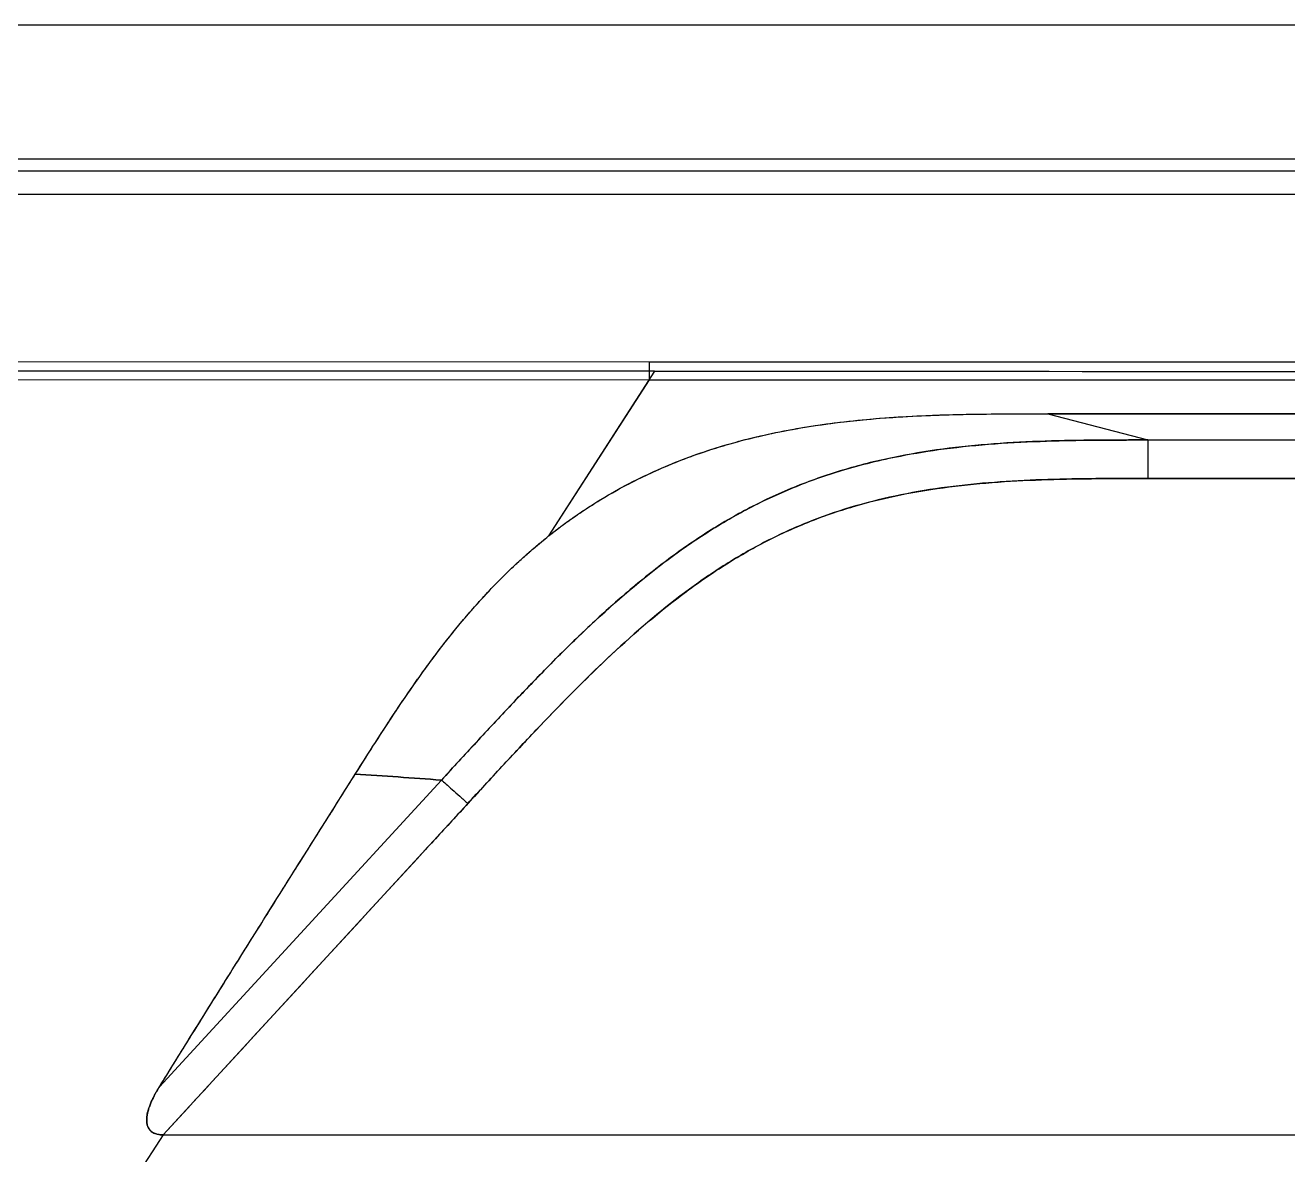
# Model space of a CAD drawing. Extents: x 956 to 1028, y 499 to 635.
# Drawn here: x 983.82 to 991.7, y 582.45 to 589.5 of the extents above; entities that cross this region are included whole.
import ezdxf

# ---------------------------------------------------------------- set-up
doc = ezdxf.new("R2010")
doc.units = 0
doc.header["$MEASUREMENT"] = 0
doc.layers.add('1', color=4, linetype='Continuous')

# ---------------------------------------------------------------- blocks, each defined once
blk = doc.blocks.new('2026 SX')
at = {"layer": '1', "color": 3}
for p, q in [((66.402, 77.2723), (5.922, 77.2723)), ((60.5954, 77.2723), (11.7286, 77.2723)), ((60.5954, 77.2723), (11.7286, 77.2723)), ((60.5954, 76.436), (11.7286, 76.436)), ((11.7286, 76.364), (60.5954, 76.364)), ((60.5954, 76.2156), (11.7286, 76.2156)), ((31.8478, 75.1128), (11.7286, 75.114)), ((31.8478, 75.1128), (31.1859, 74.0848)), ((31.8139, 75.0602), (31.1859, 74.0848)), ((34.3027, 74.8474), (46.3087, 74.846)), ((34.3027, 74.8474), (34.9275, 74.6839)), ((46.3087, 74.846), (34.3027, 74.8474)), ((34.3027, 74.8474), (34.9275, 74.6839)), ((28.7564, 70.6472), (30.5168, 72.5611)), ((28.7564, 70.6472), (30.5168, 72.5611)), ((28.7796, 70.347), (28.616, 70.0928)), ((28.7796, 70.347), (28.616, 70.0928)), ((28.7796, 70.347), (52.1909, 70.3499))]:
    blk.add_line(p, q, dxfattribs=at)
at = {"layer": '1', "color": 3, "flags": 128}
for points in [[(11.7418, 75.1727), (21.7779, 75.1729), (31.8139, 75.1716)], [(11.7418, 75.0615), (21.7779, 75.0613), (31.8139, 75.0602)], [(34.9275, 74.6839), (40.677, 74.6833), (46.4266, 74.6826)], [(34.9275, 74.4436), (40.677, 74.443), (46.4266, 74.4423)], [(28.7796, 70.347), (29.7306, 71.3808), (30.6816, 72.4146)], [(28.7796, 70.347), (37.1651, 70.348), (52.1909, 70.3499)]]:
    blk.add_lwpolyline(points, dxfattribs=at)
at = {"layer": '1', "color": 3}
for points, knots in [([(31.8139, 75.1716), (32.7305, 75.1715), (34.6814, 75.1711), (37.7847, 75.171), (41.2417, 75.1711), (45.851, 75.1715), (50.4013, 75.1722), (54.7749, 75.1727), (56.9616, 75.1728), (58.055, 75.1728)], [0, 0, 0, 0, 0.104783, 0.223044, 0.354783, 0.5, 0.75, 0.875, 1, 1, 1, 1]), ([(31.1859, 74.0848), (31.1946, 74.0916), (31.212, 74.1054), (31.2384, 74.1257), (31.265, 74.1457), (31.2917, 74.1654), (31.3186, 74.1848), (31.3458, 74.204), (31.3731, 74.2228), (31.4006, 74.2414), (31.4283, 74.2596), (31.496, 74.3032), (31.6059, 74.3689), (31.7654, 74.4523), (31.9339, 74.5283), (32.1135, 74.5971), (32.3017, 74.6573), (32.5696, 74.7271), (32.9259, 74.7908), (33.2954, 74.8252), (33.6001, 74.8398), (33.8328, 74.8455), (34.0673, 74.8475), (34.2241, 74.8474), (34.3027, 74.8474)], [0, 0, 0, 0, 0.010511, 0.021001, 0.031471, 0.041921, 0.052354, 0.062769, 0.073169, 0.083554, 0.093926, 0.104286, 0.159048, 0.213452, 0.27132, 0.329608, 0.390126, 0.452058, 0.582007, 0.718204, 0.787838, 0.858124, 0.928844, 1, 1, 1, 1]), ([(31.1859, 74.0848), (31.1925, 74.09), (31.2187, 74.1107), (31.2781, 74.156), (31.3791, 74.2283), (31.5252, 74.3227), (31.7213, 74.4322), (31.9735, 74.5476), (32.2885, 74.6578), (32.6273, 74.7397), (32.9696, 74.7936), (33.2946, 74.825), (33.6266, 74.8416), (33.9634, 74.8475), (34.1893, 74.8474), (34.3027, 74.8474)], [0, 0, 0, 0, 0.007987, 0.031577, 0.070624, 0.12496, 0.194533, 0.2796, 0.380938, 0.49995, 0.596561, 0.695166, 0.795593, 0.897417, 1, 1, 1, 1]), ([(30.5168, 72.5611), (30.5632, 72.6116), (30.6571, 72.7137), (30.7998, 72.8682), (30.9672, 73.0472), (31.1631, 73.2517), (31.465, 73.5515), (31.7875, 73.8371), (32.1374, 74.0874), (32.417, 74.2533), (32.6627, 74.3686), (32.8658, 74.446), (33.0273, 74.4987), (33.1995, 74.5455), (33.4107, 74.5917), (33.6689, 74.6329), (33.9736, 74.6629), (34.2564, 74.6768), (34.5035, 74.6823), (34.7145, 74.6839), (34.8562, 74.6839), (34.9275, 74.6839)], [0, 0, 0, 0, 0.040103, 0.081127, 0.122959, 0.183426, 0.246743, 0.371808, 0.434869, 0.498214, 0.561761, 0.593398, 0.625307, 0.661135, 0.69769, 0.751705, 0.813891, 0.876624, 0.917163, 0.958329, 1, 1, 1, 1]), ([(34.9275, 74.6839), (34.8206, 74.6839), (34.6069, 74.6839), (34.1794, 74.6766), (33.7518, 74.648), (33.3297, 74.5778), (33.07, 74.5126), (32.8667, 74.4463), (32.7154, 74.3887), (32.5687, 74.3245), (32.3774, 74.2293), (32.1483, 74.0944), (31.8839, 73.9067), (31.6361, 73.703), (31.3979, 73.4846), (31.1725, 73.2613), (30.9506, 73.03), (30.7337, 72.7971), (30.5891, 72.6398), (30.5168, 72.5611)], [0, 0, 0, 0, 0.062479, 0.124948, 0.249937, 0.312454, 0.374952, 0.406344, 0.437465, 0.469651, 0.499985, 0.562481, 0.624967, 0.689504, 0.750044, 0.813926, 0.875059, 0.937522, 1, 1, 1, 1]), ([(34.9275, 74.6841), (36.7808, 74.6839), (39.8656, 74.6834), (43.1117, 74.683), (44.6658, 74.6828), (45.1496, 74.6827), (45.6334, 74.6828), (46.1175, 74.6822), (46.6044, 74.6843), (47.0249, 74.6753), (47.3768, 74.6373), (47.657, 74.585), (47.9324, 74.5084), (48.1999, 74.4077), (48.4572, 74.2846), (48.7239, 74.1301), (48.9962, 73.9426), (49.2719, 73.7234), (49.5324, 73.4948), (49.7006, 73.3392), (49.7832, 73.2627)], [0, 0, 0, 0, 0.3640951, 0.6060428, 0.6377262, 0.6694094, 0.7010924, 0.7327752, 0.7645075, 0.7967674, 0.815325, 0.8339898, 0.852704, 0.8714076, 0.8900741, 0.908687, 0.9319149, 0.9549749, 0.9778681, 1, 1, 1, 1]), ([(34.9275, 74.6839), (34.9275, 74.6813), (34.9275, 74.6732), (34.9275, 74.6469), (34.9275, 74.6289), (34.9275, 74.5851), (34.9275, 74.5594), (34.9275, 74.5037), (34.9275, 74.4738), (34.9275, 74.4436)], [0, 0, 0, 0, 0.25, 0.25, 0.5, 0.5, 0.75, 0.75, 1, 1, 1, 1]), ([(46.4266, 74.4423), (44.8147, 74.4425), (43.2028, 74.4427), (39.9789, 74.4431), (38.3669, 74.4433), (36.3519, 74.4435), (35.9489, 74.4435), (35.3444, 74.4436), (35.1429, 74.4436), (34.7398, 74.4437), (34.5395, 74.4437), (34.1414, 74.4325), (33.9437, 74.4213), (33.553, 74.3761), (33.3602, 74.342), (33.0783, 74.2667), (32.9855, 74.2377), (32.8033, 74.171), (32.7138, 74.1335), (32.5386, 74.0501), (32.4529, 74.0043), (32.2857, 73.9052), (32.204, 73.8519), (31.9645, 73.6825), (31.8121, 73.5571), (31.5182, 73.2916), (31.3765, 73.1517), (31.0981, 72.865), (30.9614, 72.7182), (30.7566, 72.4964), (30.6885, 72.4222), (30.5522, 72.274), (30.484, 72.1999), (29.8705, 71.5329), (29.3251, 70.9399), (28.7796, 70.347)], [0, 0, 0, 0, 0.25, 0.25, 0.5, 0.5, 0.5625, 0.5625, 0.59375, 0.59375, 0.625, 0.625, 0.65625, 0.65625, 0.6875, 0.6875, 0.703125, 0.703125, 0.71875, 0.71875, 0.734375, 0.734375, 0.75, 0.75, 0.78125, 0.78125, 0.8125, 0.8125, 0.84375, 0.84375, 0.859375, 0.859375, 0.875, 0.875, 1, 1, 1, 1]), ([(30.6815, 72.4146), (30.7524, 72.4917), (30.8234, 72.5688), (30.9656, 72.7222), (31.0368, 72.7986), (31.2521, 73.0254), (31.3974, 73.1738), (31.6979, 73.4577), (31.8532, 73.5931), (32.0975, 73.7779), (32.1808, 73.8364), (32.3516, 73.9458), (32.439, 73.9967), (32.6184, 74.0898), (32.7102, 74.1321), (32.8976, 74.2073), (32.9932, 74.2403), (33.1872, 74.2974), (33.2857, 74.3215), (33.4848, 74.3619), (33.5855, 74.3781), (33.8896, 74.4172), (34.0952, 74.4303), (34.5092, 74.4435), (34.7177, 74.4436), (34.9275, 74.4436)], [0, 0, 0, 0, 0.0625, 0.0625, 0.125, 0.125, 0.25, 0.25, 0.375, 0.375, 0.4375, 0.4375, 0.5, 0.5, 0.5625, 0.5625, 0.625, 0.625, 0.6875, 0.6875, 0.75, 0.75, 0.875, 0.875, 1, 1, 1, 1]), ([(29.9791, 72.5982), (30.021, 72.6644), (30.105, 72.7972), (30.2128, 72.963), (30.3011, 73.0938), (30.3694, 73.192), (30.4384, 73.2876), (30.5111, 73.3846), (30.5861, 73.48), (30.6638, 73.5742), (30.742, 73.6639), (30.8115, 73.7394), (30.8719, 73.8019), (30.9229, 73.8526), (30.9744, 73.902), (31.0264, 73.9498), (31.079, 73.9963), (31.132, 74.0413), (31.168, 74.0703), (31.1859, 74.0848)], [0, 0, 0, 0, 0.123724, 0.247769, 0.311735, 0.372064, 0.435614, 0.496587, 0.561808, 0.625196, 0.686798, 0.746666, 0.784061, 0.821028, 0.857582, 0.893741, 0.929518, 0.964933, 1, 1, 1, 1]), ([(29.9791, 72.5982), (30.0158, 72.6562), (30.1093, 72.8041), (30.2822, 73.0701), (30.4725, 73.3388), (30.663, 73.5756), (30.7974, 73.7259), (30.9107, 73.8415), (30.9889, 73.9158), (31.0497, 73.9704), (31.0971, 74.0114), (31.1392, 74.0469), (31.171, 74.0727), (31.1859, 74.0848)], [0, 0, 0, 0, 0.10837, 0.275998, 0.499971, 0.624958, 0.74997, 0.812488, 0.874973, 0.915714, 0.93747, 0.970664, 1, 1, 1, 1]), ([(28.7564, 70.6472), (28.812, 70.7366), (28.9239, 70.9166), (29.0933, 71.1882), (29.2653, 71.4634), (29.4399, 71.7421), (29.6172, 72.0244), (29.7972, 72.3101), (29.9182, 72.5018), (29.9791, 72.5982)], [0, 0, 0, 0, 0.137187, 0.276257, 0.417215, 0.560064, 0.704808, 0.851452, 1, 1, 1, 1]), ([(28.7564, 70.6472), (28.8171, 70.7448), (28.9453, 70.9509), (29.1483, 71.2764), (29.4009, 71.6801), (29.6801, 72.1245), (29.885, 72.449), (29.9791, 72.5982)], [0, 0, 0, 0, 0.149674, 0.316383, 0.5, 0.770253, 1, 1, 1, 1]), ([(30.5168, 72.5611), (30.5244, 72.5549), (30.5341, 72.5466), (30.557, 72.5268), (30.5702, 72.5152), (30.5991, 72.4894), (30.6148, 72.4753), (30.6475, 72.4457), (30.6645, 72.4302), (30.6815, 72.4146)], [0, 0, 0, 0, 0.25, 0.25, 0.5, 0.5, 0.75, 0.75, 1, 1, 1, 1]), ([(28.7564, 70.6472), (28.753, 70.6417), (28.7464, 70.631), (28.7371, 70.6149), (28.7285, 70.5993), (28.7206, 70.5841), (28.7133, 70.5694), (28.7068, 70.5551), (28.7009, 70.5413), (28.6957, 70.528), (28.6911, 70.5151), (28.6872, 70.5028), (28.6839, 70.4909), (28.6802, 70.4751), (28.6772, 70.4558), (28.6763, 70.4319), (28.6795, 70.4087), (28.6886, 70.3862), (28.7047, 70.3675), (28.7245, 70.3563), (28.7436, 70.3505), (28.761, 70.3475), (28.7732, 70.3472), (28.7796, 70.347)], [0, 0, 0, 0, 0.050714, 0.099597, 0.146659, 0.191909, 0.235359, 0.277024, 0.316917, 0.355058, 0.391465, 0.426162, 0.459175, 0.490534, 0.5571, 0.616113, 0.684501, 0.744813, 0.807924, 0.872125, 0.911197, 0.953592, 1, 1, 1, 1]), ([(28.7796, 70.347), (28.7753, 70.3471), (28.7667, 70.3474), (28.7495, 70.349), (28.7286, 70.3543), (28.7098, 70.3644), (28.6978, 70.3756), (28.6888, 70.3873), (28.6811, 70.4036), (28.6768, 70.4251), (28.6765, 70.4496), (28.6808, 70.481), (28.6919, 70.5199), (28.7066, 70.5557), (28.721, 70.5851), (28.7316, 70.6049), (28.7435, 70.6259), (28.7517, 70.6394), (28.7564, 70.6472)], [0, 0, 0, 0, 0.031256, 0.062444, 0.124894, 0.187412, 0.218278, 0.250219, 0.302251, 0.360155, 0.425798, 0.500467, 0.615478, 0.750253, 0.809407, 0.875051, 0.927982, 1, 1, 1, 1])]:
    blk.add_open_spline(points, degree=3, knots=knots, dxfattribs=at)
for points in [[(31.8139, 75.1716), (31.8139, 75.133), (31.8139, 75.0948), (31.8139, 75.0602)], [(31.8478, 75.1128), (40.605, 75.111), (49.3632, 75.1138), (58.1205, 75.114)], [(31.8139, 75.0602), (40.5609, 75.0583), (49.308, 75.0612), (58.055, 75.0614)], [(29.9791, 72.5982), (30.157, 72.5871), (30.3362, 72.5747), (30.5168, 72.5611)], [(30.5168, 72.5611), (30.3362, 72.5747), (30.157, 72.5871), (29.9791, 72.5982)]]:
    blk.add_open_spline(points, degree=3, dxfattribs=at)

msp = doc.modelspace()

# ---------------------------------------------------------------- block references
at = {"layer": '1'}
msp.add_blockref('2026 SX', (955.8964, 512.2273), dxfattribs=at)

doc.saveas('drawing.dxf')
